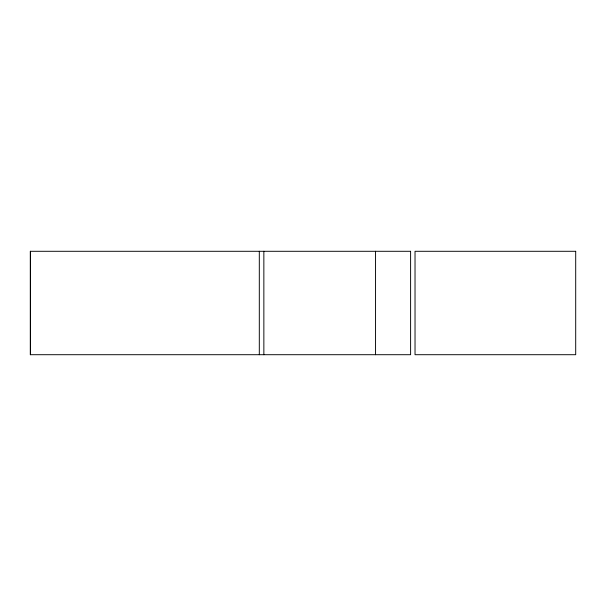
<?xml version="1.0" encoding="UTF-8"?>
<svg xmlns="http://www.w3.org/2000/svg" width="606" height="606" viewBox="0 0 606 606"><rect width="100%" height="100%" fill="white"/><g stroke="black" fill="none" stroke-linecap="round" stroke-linejoin="round"><path stroke-width="0.91" d="M375.553 251.293L375.553 354.707M263.852 251.293L263.86 354.707M259.307 251.293L259.307 354.707M30.467 251.293L30.467 354.707M410.603 251.293L30.3 251.293L30.3 354.707L410.603 354.707L410.603 251.293M575.7 251.293L415.027 251.293L415.034 354.707L575.7 354.707L575.7 251.293"/></g></svg>
